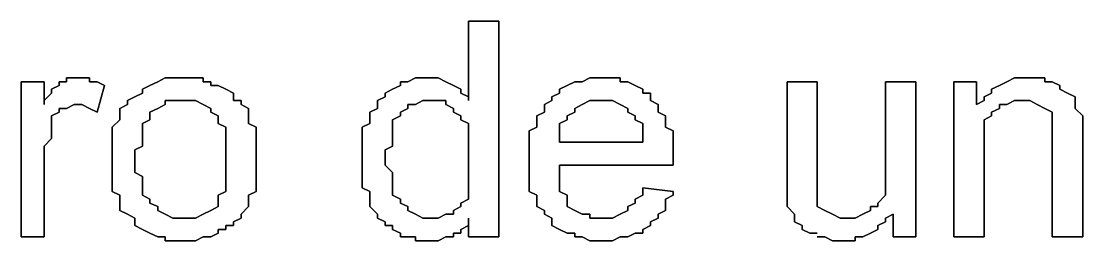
# Model space of a CAD drawing. Header units: metres. Extents: x 2.9 to 42.8, y 1.7 to 28.7.
# Drawn here: x 39.684 to 40.1779, y 22.0098 to 22.1121 of the extents above; entities that cross this region are included whole.
import ezdxf

# ---------------------------------------------------------------- set-up
doc = ezdxf.new("R2010")
doc.units = ezdxf.units.M
doc.layers.add('GRIS', color=8, linetype='Continuous')

msp = doc.modelspace()

# ---------------------------------------------------------------- linework, layer by layer
at = {"layer": 'GRIS', "lineweight": -3}
for points in [[(39.9062, 22.1121), (39.8921, 22.1121), (39.9062, 22.1121)], [(39.8921, 22.1121), (39.8921, 22.0751), (39.8921, 22.1121)], [(39.9062, 22.0116), (39.9062, 22.1121), (39.9062, 22.0116)], [(39.6946, 22.0839), (39.684, 22.0839), (39.6946, 22.0839)], [(39.684, 22.0839), (39.684, 22.0116), (39.684, 22.0839)], [(39.6946, 22.0733), (39.6946, 22.0839), (39.6946, 22.0733)], [(39.7051, 22.0839), (39.7016, 22.0839), (39.7051, 22.0839)], [(39.7016, 22.0839), (39.7016, 22.0821), (39.7016, 22.0839)], [(39.7087, 22.0857), (39.7051, 22.0857), (39.7087, 22.0857)], [(39.7051, 22.0857), (39.7051, 22.0839), (39.7051, 22.0857)], [(39.7122, 22.0857), (39.7087, 22.0857), (39.7122, 22.0857)], [(39.7157, 22.0857), (39.7122, 22.0857), (39.7157, 22.0857)], [(39.7157, 22.0839), (39.7157, 22.0857), (39.7157, 22.0839)], [(39.7193, 22.0839), (39.7157, 22.0839), (39.7193, 22.0839)], [(39.7228, 22.0821), (39.7193, 22.0839), (39.7228, 22.0821)], [(39.7475, 22.0839), (39.7439, 22.0821), (39.7475, 22.0839)], [(39.751, 22.0857), (39.7475, 22.0839), (39.751, 22.0857)], [(39.7545, 22.0857), (39.751, 22.0857), (39.7545, 22.0857)], [(39.7581, 22.0857), (39.7545, 22.0857), (39.7581, 22.0857)], [(39.7616, 22.0857), (39.7581, 22.0857), (39.7616, 22.0857)], [(39.7651, 22.0857), (39.7616, 22.0857), (39.7651, 22.0857)], [(39.7686, 22.0857), (39.7651, 22.0857), (39.7686, 22.0857)], [(39.7686, 22.0839), (39.7686, 22.0857), (39.7686, 22.0839)], [(39.7722, 22.0839), (39.7686, 22.0839), (39.7722, 22.0839)], [(39.7722, 22.0821), (39.7722, 22.0839), (39.7722, 22.0821)], [(39.8639, 22.0839), (39.8604, 22.0839), (39.8639, 22.0839)], [(39.8604, 22.0839), (39.8604, 22.0821), (39.8604, 22.0839)], [(39.8674, 22.0857), (39.8639, 22.0839), (39.8674, 22.0857)], [(39.8709, 22.0857), (39.8674, 22.0857), (39.8709, 22.0857)], [(39.8745, 22.0857), (39.8709, 22.0857), (39.8745, 22.0857)], [(39.878, 22.0857), (39.8745, 22.0857), (39.878, 22.0857)], [(39.8815, 22.0839), (39.878, 22.0857), (39.8815, 22.0839)], [(39.8851, 22.0821), (39.8815, 22.0839), (39.8851, 22.0821)], [(39.9415, 22.0839), (39.938, 22.0821), (39.9415, 22.0839)], [(39.945, 22.0839), (39.9415, 22.0839), (39.945, 22.0839)], [(39.9486, 22.0857), (39.945, 22.0839), (39.9486, 22.0857)], [(39.9521, 22.0857), (39.9486, 22.0857), (39.9521, 22.0857)], [(39.9556, 22.0857), (39.9521, 22.0857), (39.9556, 22.0857)], [(39.9591, 22.0857), (39.9556, 22.0857), (39.9591, 22.0857)], [(39.9627, 22.0857), (39.9591, 22.0857), (39.9627, 22.0857)], [(39.9627, 22.0839), (39.9627, 22.0857), (39.9627, 22.0839)], [(39.9662, 22.0839), (39.9627, 22.0839), (39.9662, 22.0839)], [(39.9697, 22.0821), (39.9662, 22.0839), (39.9697, 22.0821)], [(40.0544, 22.0839), (40.0403, 22.0839), (40.0544, 22.0839)], [(40.0403, 22.0839), (40.0403, 22.0398), (40.0403, 22.0839)], [(40.0544, 22.0433), (40.0544, 22.0839), (40.0544, 22.0433)], [(40.1003, 22.0839), (40.0861, 22.0839), (40.1003, 22.0839)], [(40.0861, 22.0839), (40.0861, 22.0451), (40.0861, 22.0839)], [(40.1003, 22.0116), (40.1003, 22.0839), (40.1003, 22.0116)], [(40.1285, 22.0839), (40.1179, 22.0839), (40.1285, 22.0839)], [(40.1179, 22.0839), (40.1179, 22.0116), (40.1179, 22.0839)], [(40.1285, 22.0733), (40.1285, 22.0839), (40.1285, 22.0733)], [(40.1426, 22.0839), (40.1391, 22.0821), (40.1426, 22.0839)], [(40.1461, 22.0857), (40.1426, 22.0839), (40.1461, 22.0857)], [(40.1496, 22.0857), (40.1461, 22.0857), (40.1496, 22.0857)], [(40.1532, 22.0857), (40.1496, 22.0857), (40.1532, 22.0857)], [(40.1567, 22.0857), (40.1532, 22.0857), (40.1567, 22.0857)], [(40.1602, 22.0857), (40.1567, 22.0857), (40.1602, 22.0857)], [(40.1602, 22.0839), (40.1602, 22.0857), (40.1602, 22.0839)], [(40.1637, 22.0839), (40.1602, 22.0839), (40.1637, 22.0839)], [(40.1673, 22.0821), (40.1637, 22.0839), (40.1673, 22.0821)], [(39.6981, 22.0786), (39.6946, 22.0751), (39.6981, 22.0786)], [(39.7016, 22.0821), (39.6981, 22.0804), (39.7016, 22.0821)], [(39.6981, 22.0804), (39.6981, 22.0786), (39.6981, 22.0804)], [(39.7193, 22.0698), (39.7228, 22.0821), (39.7193, 22.0698)], [(39.7404, 22.0786), (39.7369, 22.0768), (39.7404, 22.0786)], [(39.7439, 22.0821), (39.7404, 22.0804), (39.7439, 22.0821)], [(39.7404, 22.0804), (39.7404, 22.0786), (39.7404, 22.0804)], [(39.7757, 22.0821), (39.7722, 22.0821), (39.7757, 22.0821)], [(39.7792, 22.0804), (39.7757, 22.0821), (39.7792, 22.0804)], [(39.7828, 22.0786), (39.7792, 22.0804), (39.7828, 22.0786)], [(39.7828, 22.0768), (39.7828, 22.0786), (39.7828, 22.0768)], [(39.8568, 22.0804), (39.8533, 22.0786), (39.8568, 22.0804)], [(39.8533, 22.0786), (39.8533, 22.0768), (39.8533, 22.0786)], [(39.8604, 22.0821), (39.8568, 22.0804), (39.8604, 22.0821)], [(39.8886, 22.0804), (39.8851, 22.0821), (39.8886, 22.0804)], [(39.8886, 22.0786), (39.8886, 22.0804), (39.8886, 22.0786)], [(39.8921, 22.0768), (39.8886, 22.0786), (39.8921, 22.0768)], [(39.9344, 22.0786), (39.9309, 22.0768), (39.9344, 22.0786)], [(39.938, 22.0821), (39.9344, 22.0804), (39.938, 22.0821)], [(39.9344, 22.0804), (39.9344, 22.0786), (39.9344, 22.0804)], [(39.9732, 22.0804), (39.9697, 22.0821), (39.9732, 22.0804)], [(39.9732, 22.0786), (39.9732, 22.0804), (39.9732, 22.0786)], [(39.9768, 22.0786), (39.9732, 22.0786), (39.9768, 22.0786)], [(39.9768, 22.0768), (39.9768, 22.0786), (39.9768, 22.0768)], [(40.1355, 22.0786), (40.132, 22.0768), (40.1355, 22.0786)], [(40.1391, 22.0821), (40.1355, 22.0804), (40.1391, 22.0821)], [(40.1355, 22.0804), (40.1355, 22.0786), (40.1355, 22.0804)], [(40.1673, 22.0804), (40.1673, 22.0821), (40.1673, 22.0804)], [(40.1708, 22.0786), (40.1673, 22.0804), (40.1708, 22.0786)], [(40.1743, 22.0768), (40.1708, 22.0786), (40.1743, 22.0768)], [(39.6946, 22.0751), (39.6946, 22.0733), (39.6946, 22.0751)], [(39.7051, 22.0715), (39.7087, 22.0733), (39.7051, 22.0715)], [(39.7087, 22.0733), (39.7122, 22.0733), (39.7087, 22.0733)], [(39.7122, 22.0733), (39.7157, 22.0715), (39.7122, 22.0733)], [(39.7334, 22.0733), (39.7298, 22.0715), (39.7334, 22.0733)], [(39.7369, 22.0768), (39.7334, 22.0751), (39.7369, 22.0768)], [(39.7334, 22.0751), (39.7334, 22.0733), (39.7334, 22.0751)], [(39.7475, 22.0715), (39.751, 22.0733), (39.7475, 22.0715)], [(39.751, 22.0733), (39.751, 22.0751), (39.751, 22.0733)], [(39.751, 22.0751), (39.7545, 22.0751), (39.751, 22.0751)], [(39.7545, 22.0751), (39.7581, 22.0751), (39.7545, 22.0751)], [(39.7581, 22.0751), (39.7616, 22.0751), (39.7581, 22.0751)], [(39.7616, 22.0751), (39.7651, 22.0751), (39.7616, 22.0751)], [(39.7651, 22.0751), (39.7686, 22.0733), (39.7651, 22.0751)], [(39.7686, 22.0733), (39.7722, 22.0715), (39.7686, 22.0733)], [(39.7828, 22.0751), (39.7828, 22.0768), (39.7828, 22.0751)], [(39.7863, 22.0751), (39.7828, 22.0751), (39.7863, 22.0751)], [(39.7863, 22.0733), (39.7863, 22.0751), (39.7863, 22.0733)], [(39.7898, 22.0715), (39.7863, 22.0733), (39.7898, 22.0715)], [(39.8533, 22.0768), (39.8498, 22.0751), (39.8533, 22.0768)], [(39.8498, 22.0751), (39.8498, 22.0733), (39.8498, 22.0751)], [(39.8498, 22.0733), (39.8498, 22.0715), (39.8498, 22.0733)], [(39.8639, 22.0715), (39.8639, 22.0733), (39.8639, 22.0715)], [(39.8639, 22.0733), (39.8674, 22.0733), (39.8639, 22.0733)], [(39.8674, 22.0733), (39.8709, 22.0751), (39.8674, 22.0733)], [(39.8709, 22.0751), (39.8745, 22.0751), (39.8709, 22.0751)], [(39.8745, 22.0751), (39.878, 22.0751), (39.8745, 22.0751)], [(39.878, 22.0751), (39.8815, 22.0751), (39.878, 22.0751)], [(39.8815, 22.0751), (39.8815, 22.0733), (39.8815, 22.0751)], [(39.8815, 22.0733), (39.8851, 22.0715), (39.8815, 22.0733)], [(39.8921, 22.0751), (39.8921, 22.0768), (39.8921, 22.0751)], [(39.9309, 22.0751), (39.9274, 22.0733), (39.9309, 22.0751)], [(39.9274, 22.0733), (39.9274, 22.0715), (39.9274, 22.0733)], [(39.9309, 22.0768), (39.9309, 22.0751), (39.9309, 22.0768)], [(39.9415, 22.0715), (39.945, 22.0733), (39.9415, 22.0715)], [(39.945, 22.0733), (39.9486, 22.0751), (39.945, 22.0733)], [(39.9486, 22.0751), (39.9521, 22.0751), (39.9486, 22.0751)], [(39.9521, 22.0751), (39.9556, 22.0751), (39.9521, 22.0751)], [(39.9556, 22.0751), (39.9591, 22.0751), (39.9556, 22.0751)], [(39.9591, 22.0751), (39.9627, 22.0733), (39.9591, 22.0751)], [(39.9627, 22.0733), (39.9662, 22.0715), (39.9627, 22.0733)], [(39.9768, 22.0751), (39.9768, 22.0768), (39.9768, 22.0751)], [(39.9803, 22.0733), (39.9768, 22.0751), (39.9803, 22.0733)], [(39.9803, 22.0698), (39.9803, 22.0733), (39.9803, 22.0698)], [(40.132, 22.0751), (40.1285, 22.0733), (40.132, 22.0751)], [(40.132, 22.0768), (40.132, 22.0751), (40.132, 22.0768)], [(40.1391, 22.0715), (40.1391, 22.0733), (40.1391, 22.0715)], [(40.1391, 22.0733), (40.1426, 22.0733), (40.1391, 22.0733)], [(40.1426, 22.0733), (40.1461, 22.0751), (40.1426, 22.0733)], [(40.1461, 22.0751), (40.1496, 22.0751), (40.1461, 22.0751)], [(40.1496, 22.0751), (40.1532, 22.0751), (40.1496, 22.0751)], [(40.1532, 22.0751), (40.1567, 22.0733), (40.1532, 22.0751)], [(40.1567, 22.0733), (40.1602, 22.0715), (40.1567, 22.0733)], [(40.1743, 22.0751), (40.1743, 22.0768), (40.1743, 22.0751)], [(40.1743, 22.0733), (40.1743, 22.0751), (40.1743, 22.0733)], [(40.1743, 22.0715), (40.1743, 22.0733), (40.1743, 22.0715)], [(39.6981, 22.068), (39.7016, 22.0698), (39.6981, 22.068)], [(39.6981, 22.0645), (39.6981, 22.068), (39.6981, 22.0645)], [(39.7016, 22.0698), (39.7016, 22.0715), (39.7016, 22.0698)], [(39.7016, 22.0715), (39.7051, 22.0715), (39.7016, 22.0715)], [(39.7157, 22.0715), (39.7193, 22.0698), (39.7157, 22.0715)], [(39.7298, 22.0715), (39.7298, 22.0698), (39.7298, 22.0715)], [(39.7298, 22.0698), (39.7298, 22.068), (39.7298, 22.0698)], [(39.7298, 22.068), (39.7298, 22.0662), (39.7298, 22.068)], [(39.7439, 22.0698), (39.7475, 22.0715), (39.7439, 22.0698)], [(39.7439, 22.068), (39.7439, 22.0698), (39.7439, 22.068)], [(39.7439, 22.0662), (39.7439, 22.068), (39.7439, 22.0662)], [(39.7722, 22.0715), (39.7722, 22.0698), (39.7722, 22.0715)], [(39.7722, 22.0698), (39.7757, 22.068), (39.7722, 22.0698)], [(39.7757, 22.068), (39.7757, 22.0662), (39.7757, 22.068)], [(39.7898, 22.068), (39.7898, 22.0715), (39.7898, 22.068)], [(39.7898, 22.0662), (39.7898, 22.068), (39.7898, 22.0662)], [(39.8498, 22.0715), (39.8462, 22.0698), (39.8498, 22.0715)], [(39.8462, 22.0698), (39.8462, 22.068), (39.8462, 22.0698)], [(39.8462, 22.068), (39.8462, 22.0662), (39.8462, 22.068)], [(39.8568, 22.0662), (39.8604, 22.068), (39.8568, 22.0662)], [(39.8604, 22.0698), (39.8639, 22.0715), (39.8604, 22.0698)], [(39.8604, 22.068), (39.8604, 22.0698), (39.8604, 22.068)], [(39.8851, 22.0715), (39.8851, 22.0698), (39.8851, 22.0715)], [(39.8851, 22.0698), (39.8886, 22.068), (39.8851, 22.0698)], [(39.8886, 22.068), (39.8886, 22.0662), (39.8886, 22.068)], [(39.9274, 22.0698), (39.9239, 22.068), (39.9274, 22.0698)], [(39.9239, 22.068), (39.9239, 22.0662), (39.9239, 22.068)], [(39.9274, 22.0715), (39.9274, 22.0698), (39.9274, 22.0715)], [(39.938, 22.068), (39.9415, 22.0698), (39.938, 22.068)], [(39.938, 22.0662), (39.938, 22.068), (39.938, 22.0662)], [(39.9415, 22.0698), (39.9415, 22.0715), (39.9415, 22.0698)], [(39.9662, 22.0715), (39.9662, 22.0698), (39.9662, 22.0715)], [(39.9662, 22.0698), (39.9697, 22.068), (39.9662, 22.0698)], [(39.9697, 22.068), (39.9697, 22.0662), (39.9697, 22.068)], [(39.9838, 22.068), (39.9803, 22.0698), (39.9838, 22.068)], [(39.9838, 22.0662), (39.9838, 22.068), (39.9838, 22.0662)], [(40.132, 22.0662), (40.1355, 22.068), (40.132, 22.0662)], [(40.1355, 22.0698), (40.1391, 22.0715), (40.1355, 22.0698)], [(40.1355, 22.068), (40.1355, 22.0698), (40.1355, 22.068)], [(40.1602, 22.0715), (40.1637, 22.0698), (40.1602, 22.0715)], [(40.1637, 22.0698), (40.1637, 22.0662), (40.1637, 22.0698)], [(40.1779, 22.068), (40.1743, 22.0715), (40.1779, 22.068)], [(40.1779, 22.0662), (40.1779, 22.068), (40.1779, 22.0662)], [(39.6981, 22.061), (39.6981, 22.0645), (39.6981, 22.061)], [(39.7298, 22.0662), (39.7263, 22.0627), (39.7298, 22.0662)], [(39.7263, 22.0627), (39.7263, 22.061), (39.7263, 22.0627)], [(39.7404, 22.0645), (39.7439, 22.0662), (39.7404, 22.0645)], [(39.7404, 22.0627), (39.7404, 22.0645), (39.7404, 22.0627)], [(39.7404, 22.061), (39.7404, 22.0627), (39.7404, 22.061)], [(39.7757, 22.0662), (39.7757, 22.0645), (39.7757, 22.0662)], [(39.7757, 22.0645), (39.7792, 22.0627), (39.7757, 22.0645)], [(39.7792, 22.0627), (39.7792, 22.061), (39.7792, 22.0627)], [(39.7898, 22.0645), (39.7898, 22.0662), (39.7898, 22.0645)], [(39.7933, 22.0627), (39.7898, 22.0645), (39.7933, 22.0627)], [(39.7933, 22.061), (39.7933, 22.0627), (39.7933, 22.061)], [(39.8462, 22.0645), (39.8427, 22.0627), (39.8462, 22.0645)], [(39.8427, 22.0627), (39.8427, 22.0592), (39.8427, 22.0627)], [(39.8462, 22.0662), (39.8462, 22.0645), (39.8462, 22.0662)], [(39.8568, 22.0645), (39.8568, 22.0662), (39.8568, 22.0645)], [(39.8568, 22.061), (39.8568, 22.0645), (39.8568, 22.061)], [(39.8886, 22.0662), (39.8921, 22.0645), (39.8886, 22.0662)], [(39.8921, 22.0645), (39.8921, 22.0627), (39.8921, 22.0645)], [(39.8921, 22.0627), (39.8921, 22.0592), (39.8921, 22.0627)], [(39.9239, 22.0627), (39.9203, 22.061), (39.9239, 22.0627)], [(39.9239, 22.0662), (39.9239, 22.0645), (39.9239, 22.0662)], [(39.9239, 22.0645), (39.9239, 22.0627), (39.9239, 22.0645)], [(39.9344, 22.0645), (39.938, 22.0662), (39.9344, 22.0645)], [(39.9344, 22.0627), (39.9344, 22.0645), (39.9344, 22.0627)], [(39.9344, 22.0592), (39.9344, 22.0627), (39.9344, 22.0592)], [(39.9697, 22.0662), (39.9732, 22.0645), (39.9697, 22.0662)], [(39.9732, 22.0645), (39.9732, 22.0627), (39.9732, 22.0645)], [(39.9732, 22.0627), (39.9732, 22.061), (39.9732, 22.0627)], [(39.9838, 22.0645), (39.9838, 22.0662), (39.9838, 22.0645)], [(39.9838, 22.0627), (39.9838, 22.0645), (39.9838, 22.0627)], [(39.9874, 22.061), (39.9838, 22.0627), (39.9874, 22.061)], [(40.132, 22.0627), (40.132, 22.0662), (40.132, 22.0627)], [(40.132, 22.061), (40.132, 22.0627), (40.132, 22.061)], [(40.1637, 22.0662), (40.1637, 22.0645), (40.1637, 22.0662)], [(40.1637, 22.0645), (40.1637, 22.061), (40.1637, 22.0645)], [(40.1779, 22.0645), (40.1779, 22.0662), (40.1779, 22.0645)], [(40.1779, 22.0627), (40.1779, 22.0645), (40.1779, 22.0627)], [(40.1779, 22.0592), (40.1779, 22.0627), (40.1779, 22.0592)], [(39.6981, 22.0592), (39.6981, 22.061), (39.6981, 22.0592)], [(39.6981, 22.0574), (39.6981, 22.0592), (39.6981, 22.0574)], [(39.7263, 22.061), (39.7263, 22.0592), (39.7263, 22.061)], [(39.7263, 22.0592), (39.7263, 22.0557), (39.7263, 22.0592)], [(39.7404, 22.0592), (39.7404, 22.061), (39.7404, 22.0592)], [(39.7404, 22.0574), (39.7404, 22.0592), (39.7404, 22.0574)], [(39.7792, 22.061), (39.7792, 22.0592), (39.7792, 22.061)], [(39.7792, 22.0592), (39.7792, 22.0557), (39.7792, 22.0592)], [(39.7933, 22.0574), (39.7933, 22.061), (39.7933, 22.0574)], [(39.8427, 22.0592), (39.8427, 22.0574), (39.8427, 22.0592)], [(39.8568, 22.0592), (39.8568, 22.061), (39.8568, 22.0592)], [(39.8568, 22.0574), (39.8568, 22.0592), (39.8568, 22.0574)], [(39.8921, 22.0592), (39.8921, 22.0574), (39.8921, 22.0592)], [(39.9203, 22.061), (39.9203, 22.0574), (39.9203, 22.061)], [(39.9344, 22.0574), (39.9344, 22.0592), (39.9344, 22.0574)], [(39.9732, 22.061), (39.9732, 22.0574), (39.9732, 22.061)], [(39.9874, 22.0574), (39.9874, 22.061), (39.9874, 22.0574)], [(40.132, 22.0592), (40.132, 22.061), (40.132, 22.0592)], [(40.132, 22.0557), (40.132, 22.0592), (40.132, 22.0557)], [(40.1637, 22.061), (40.1637, 22.0592), (40.1637, 22.061)], [(40.1637, 22.0592), (40.1637, 22.0557), (40.1637, 22.0592)], [(40.1779, 22.0557), (40.1779, 22.0592), (40.1779, 22.0557)], [(39.6946, 22.0539), (39.6981, 22.0574), (39.6946, 22.0539)], [(39.6946, 22.0521), (39.6946, 22.0539), (39.6946, 22.0521)], [(39.7263, 22.0557), (39.7263, 22.0539), (39.7263, 22.0557)], [(39.7263, 22.0539), (39.7263, 22.0504), (39.7263, 22.0539)], [(39.7369, 22.0521), (39.7404, 22.0539), (39.7369, 22.0521)], [(39.7404, 22.0539), (39.7404, 22.0574), (39.7404, 22.0539)], [(39.7792, 22.0557), (39.7792, 22.0539), (39.7792, 22.0557)], [(39.7792, 22.0539), (39.7792, 22.0504), (39.7792, 22.0539)], [(39.7933, 22.0557), (39.7933, 22.0574), (39.7933, 22.0557)], [(39.7933, 22.0521), (39.7933, 22.0557), (39.7933, 22.0521)], [(39.8427, 22.0574), (39.8427, 22.0557), (39.8427, 22.0574)], [(39.8427, 22.0557), (39.8427, 22.0521), (39.8427, 22.0557)], [(39.8533, 22.0521), (39.8568, 22.0539), (39.8533, 22.0521)], [(39.8568, 22.0539), (39.8568, 22.0574), (39.8568, 22.0539)], [(39.8921, 22.0574), (39.8921, 22.0557), (39.8921, 22.0574)], [(39.8921, 22.0557), (39.8921, 22.0521), (39.8921, 22.0557)], [(39.9203, 22.0574), (39.9203, 22.0557), (39.9203, 22.0574)], [(39.9203, 22.0557), (39.9203, 22.0521), (39.9203, 22.0557)], [(39.9344, 22.0557), (39.9344, 22.0574), (39.9344, 22.0557)], [(39.9732, 22.0557), (39.9344, 22.0557), (39.9732, 22.0557)], [(39.9732, 22.0574), (39.9732, 22.0557), (39.9732, 22.0574)], [(39.9874, 22.0557), (39.9874, 22.0574), (39.9874, 22.0557)], [(39.9874, 22.0521), (39.9874, 22.0557), (39.9874, 22.0521)], [(40.132, 22.0539), (40.132, 22.0557), (40.132, 22.0539)], [(40.132, 22.0504), (40.132, 22.0539), (40.132, 22.0504)], [(40.1637, 22.0557), (40.1637, 22.0116), (40.1637, 22.0557)], [(40.1779, 22.0116), (40.1779, 22.0557), (40.1779, 22.0116)], [(39.6946, 22.0504), (39.6946, 22.0521), (39.6946, 22.0504)], [(39.6946, 22.0116), (39.6946, 22.0504), (39.6946, 22.0116)], [(39.7263, 22.0504), (39.7263, 22.0486), (39.7263, 22.0504)], [(39.7263, 22.0486), (39.7263, 22.0451), (39.7263, 22.0486)], [(39.7369, 22.0486), (39.7369, 22.0521), (39.7369, 22.0486)], [(39.7369, 22.0451), (39.7369, 22.0486), (39.7369, 22.0451)], [(39.7792, 22.0504), (39.7792, 22.0486), (39.7792, 22.0504)], [(39.7792, 22.0486), (39.7792, 22.0468), (39.7792, 22.0486)], [(39.7933, 22.0504), (39.7933, 22.0521), (39.7933, 22.0504)], [(39.7933, 22.0486), (39.7933, 22.0504), (39.7933, 22.0486)], [(39.7933, 22.0451), (39.7933, 22.0486), (39.7933, 22.0451)], [(39.8427, 22.0521), (39.8427, 22.0504), (39.8427, 22.0521)], [(39.8427, 22.0504), (39.8427, 22.0486), (39.8427, 22.0504)], [(39.8427, 22.0486), (39.8427, 22.0468), (39.8427, 22.0486)], [(39.8533, 22.0486), (39.8533, 22.0521), (39.8533, 22.0486)], [(39.8533, 22.0451), (39.8533, 22.0486), (39.8533, 22.0451)], [(39.8921, 22.0521), (39.8921, 22.0504), (39.8921, 22.0521)], [(39.8921, 22.0504), (39.8921, 22.0468), (39.8921, 22.0504)], [(39.9203, 22.0521), (39.9203, 22.0504), (39.9203, 22.0521)], [(39.9203, 22.0504), (39.9203, 22.0468), (39.9203, 22.0504)], [(39.9874, 22.0504), (39.9874, 22.0521), (39.9874, 22.0504)], [(39.9874, 22.0486), (39.9874, 22.0504), (39.9874, 22.0486)], [(39.9874, 22.0451), (39.9874, 22.0486), (39.9874, 22.0451)], [(40.132, 22.0116), (40.132, 22.0504), (40.132, 22.0116)], [(39.7263, 22.0451), (39.7263, 22.0433), (39.7263, 22.0451)], [(39.7263, 22.0433), (39.7263, 22.0398), (39.7263, 22.0433)], [(39.7369, 22.0416), (39.7369, 22.0451), (39.7369, 22.0416)], [(39.7792, 22.0468), (39.7792, 22.0433), (39.7792, 22.0468)], [(39.7792, 22.0433), (39.7792, 22.0416), (39.7792, 22.0433)], [(39.7933, 22.0433), (39.7933, 22.0451), (39.7933, 22.0433)], [(39.7933, 22.0398), (39.7933, 22.0433), (39.7933, 22.0398)], [(39.8427, 22.0468), (39.8427, 22.0433), (39.8427, 22.0468)], [(39.8427, 22.0433), (39.8427, 22.0416), (39.8427, 22.0433)], [(39.8568, 22.0416), (39.8533, 22.0451), (39.8568, 22.0416)], [(39.8921, 22.0468), (39.8921, 22.0433), (39.8921, 22.0468)], [(39.8921, 22.0433), (39.8921, 22.0416), (39.8921, 22.0433)], [(39.9203, 22.0468), (39.9203, 22.0451), (39.9203, 22.0468)], [(39.9203, 22.0451), (39.9203, 22.0433), (39.9203, 22.0451)], [(39.9203, 22.0433), (39.9203, 22.0398), (39.9203, 22.0433)], [(39.9344, 22.0416), (39.9344, 22.0451), (39.9344, 22.0416)], [(39.9344, 22.0451), (39.9874, 22.0451), (39.9344, 22.0451)], [(40.0544, 22.0398), (40.0544, 22.0433), (40.0544, 22.0398)], [(40.0861, 22.0451), (40.0861, 22.0416), (40.0861, 22.0451)], [(39.7263, 22.0398), (39.7263, 22.038), (39.7263, 22.0398)], [(39.7263, 22.038), (39.7263, 22.0345), (39.7263, 22.038)], [(39.7404, 22.0398), (39.7369, 22.0416), (39.7404, 22.0398)], [(39.7404, 22.038), (39.7404, 22.0398), (39.7404, 22.038)], [(39.7404, 22.0345), (39.7404, 22.038), (39.7404, 22.0345)], [(39.7792, 22.0416), (39.7792, 22.038), (39.7792, 22.0416)], [(39.7792, 22.038), (39.7792, 22.0363), (39.7792, 22.038)], [(39.7933, 22.038), (39.7933, 22.0398), (39.7933, 22.038)], [(39.7933, 22.0363), (39.7933, 22.038), (39.7933, 22.0363)], [(39.8427, 22.0416), (39.8427, 22.0398), (39.8427, 22.0416)], [(39.8427, 22.0398), (39.8427, 22.0363), (39.8427, 22.0398)], [(39.8568, 22.0398), (39.8568, 22.0416), (39.8568, 22.0398)], [(39.8568, 22.0363), (39.8568, 22.0398), (39.8568, 22.0363)], [(39.8921, 22.0416), (39.8921, 22.038), (39.8921, 22.0416)], [(39.8921, 22.038), (39.8921, 22.0363), (39.8921, 22.038)], [(39.9203, 22.0398), (39.9203, 22.038), (39.9203, 22.0398)], [(39.9203, 22.038), (39.9203, 22.0363), (39.9203, 22.038)], [(39.9344, 22.0398), (39.9344, 22.0416), (39.9344, 22.0398)], [(39.9344, 22.0363), (39.9344, 22.0398), (39.9344, 22.0363)], [(40.0403, 22.0398), (40.0403, 22.0363), (40.0403, 22.0398)], [(40.0544, 22.038), (40.0544, 22.0398), (40.0544, 22.038)], [(40.0544, 22.0345), (40.0544, 22.038), (40.0544, 22.0345)], [(40.0861, 22.0416), (40.0861, 22.0398), (40.0861, 22.0416)], [(40.0861, 22.0398), (40.0861, 22.038), (40.0861, 22.0398)], [(40.0861, 22.038), (40.0861, 22.0345), (40.0861, 22.038)], [(39.7263, 22.0345), (39.7263, 22.0327), (39.7263, 22.0345)], [(39.7404, 22.0327), (39.7404, 22.0345), (39.7404, 22.0327)], [(39.7792, 22.0363), (39.7792, 22.0345), (39.7792, 22.0363)], [(39.7792, 22.0345), (39.7792, 22.0327), (39.7792, 22.0345)], [(39.7933, 22.0327), (39.7933, 22.0363), (39.7933, 22.0327)], [(39.8427, 22.0363), (39.8427, 22.0345), (39.8427, 22.0363)], [(39.8427, 22.0345), (39.8462, 22.0327), (39.8427, 22.0345)], [(39.8568, 22.0345), (39.8568, 22.0363), (39.8568, 22.0345)], [(39.8568, 22.0327), (39.8568, 22.0345), (39.8568, 22.0327)], [(39.8921, 22.0363), (39.8921, 22.0345), (39.8921, 22.0363)], [(39.8921, 22.0345), (39.8921, 22.0327), (39.8921, 22.0345)], [(39.9203, 22.0363), (39.9203, 22.0327), (39.9203, 22.0363)], [(39.9344, 22.0345), (39.9344, 22.0363), (39.9344, 22.0345)], [(39.9344, 22.0327), (39.9344, 22.0345), (39.9344, 22.0327)], [(39.9732, 22.0345), (39.9732, 22.0327), (39.9732, 22.0345)], [(39.9874, 22.0327), (39.9732, 22.0345), (39.9874, 22.0327)], [(40.0403, 22.0363), (40.0403, 22.0345), (40.0403, 22.0363)], [(40.0403, 22.0345), (40.0403, 22.031), (40.0403, 22.0345)], [(40.0544, 22.0327), (40.0544, 22.0345), (40.0544, 22.0327)], [(40.0861, 22.0345), (40.0861, 22.0327), (40.0861, 22.0345)], [(39.7263, 22.0327), (39.7298, 22.031), (39.7263, 22.0327)], [(39.7298, 22.031), (39.7298, 22.0292), (39.7298, 22.031)], [(39.7298, 22.0292), (39.7298, 22.0274), (39.7298, 22.0292)], [(39.7404, 22.031), (39.7404, 22.0327), (39.7404, 22.031)], [(39.7439, 22.0292), (39.7404, 22.031), (39.7439, 22.0292)], [(39.7439, 22.0274), (39.7439, 22.0292), (39.7439, 22.0274)], [(39.7792, 22.0327), (39.7757, 22.031), (39.7792, 22.0327)], [(39.7757, 22.031), (39.7757, 22.0292), (39.7757, 22.031)], [(39.7757, 22.0292), (39.7757, 22.0274), (39.7757, 22.0292)], [(39.7898, 22.031), (39.7933, 22.0327), (39.7898, 22.031)], [(39.7898, 22.0292), (39.7898, 22.031), (39.7898, 22.0292)], [(39.7898, 22.0274), (39.7898, 22.0292), (39.7898, 22.0274)], [(39.8462, 22.0327), (39.8462, 22.031), (39.8462, 22.0327)], [(39.8462, 22.031), (39.8462, 22.0274), (39.8462, 22.031)], [(39.8568, 22.031), (39.8568, 22.0327), (39.8568, 22.031)], [(39.8604, 22.0292), (39.8568, 22.031), (39.8604, 22.0292)], [(39.8604, 22.0274), (39.8604, 22.0292), (39.8604, 22.0274)], [(39.8921, 22.0292), (39.8886, 22.0274), (39.8921, 22.0292)], [(39.8921, 22.0327), (39.8921, 22.0292), (39.8921, 22.0327)], [(39.9203, 22.0327), (39.9239, 22.031), (39.9203, 22.0327)], [(39.9239, 22.031), (39.9239, 22.0292), (39.9239, 22.031)], [(39.9239, 22.0292), (39.9239, 22.0274), (39.9239, 22.0292)], [(39.938, 22.031), (39.9344, 22.0327), (39.938, 22.031)], [(39.938, 22.0292), (39.938, 22.031), (39.938, 22.0292)], [(39.938, 22.0274), (39.938, 22.0292), (39.938, 22.0274)], [(39.9732, 22.031), (39.9697, 22.0292), (39.9732, 22.031)], [(39.9697, 22.0292), (39.9697, 22.0274), (39.9697, 22.0292)], [(39.9732, 22.0327), (39.9732, 22.031), (39.9732, 22.0327)], [(39.9838, 22.0292), (39.9874, 22.031), (39.9838, 22.0292)], [(39.9838, 22.0257), (39.9838, 22.0292), (39.9838, 22.0257)], [(39.9874, 22.031), (39.9874, 22.0327), (39.9874, 22.031)], [(40.0403, 22.031), (40.0403, 22.0292), (40.0403, 22.031)], [(40.0403, 22.0292), (40.0403, 22.0274), (40.0403, 22.0292)], [(40.0544, 22.031), (40.0544, 22.0327), (40.0544, 22.031)], [(40.0544, 22.0292), (40.0544, 22.031), (40.0544, 22.0292)], [(40.0544, 22.0257), (40.0544, 22.0292), (40.0544, 22.0257)], [(40.0861, 22.031), (40.0826, 22.0274), (40.0861, 22.031)], [(40.0861, 22.0327), (40.0861, 22.031), (40.0861, 22.0327)], [(39.7298, 22.0274), (39.7298, 22.0239), (39.7298, 22.0274)], [(39.7298, 22.0239), (39.7334, 22.0222), (39.7298, 22.0239)], [(39.7475, 22.0257), (39.7439, 22.0274), (39.7475, 22.0257)], [(39.7475, 22.0239), (39.7475, 22.0257), (39.7475, 22.0239)], [(39.751, 22.0222), (39.7475, 22.0239), (39.751, 22.0222)], [(39.7722, 22.0239), (39.7686, 22.0222), (39.7722, 22.0239)], [(39.7757, 22.0257), (39.7722, 22.0239), (39.7757, 22.0257)], [(39.7757, 22.0274), (39.7757, 22.0257), (39.7757, 22.0274)], [(39.7863, 22.0222), (39.7898, 22.0257), (39.7863, 22.0222)], [(39.7898, 22.0257), (39.7898, 22.0274), (39.7898, 22.0257)], [(39.8462, 22.0274), (39.8462, 22.0257), (39.8462, 22.0274)], [(39.8462, 22.0257), (39.8498, 22.0222), (39.8462, 22.0257)], [(39.8639, 22.0257), (39.8604, 22.0274), (39.8639, 22.0257)], [(39.8639, 22.0239), (39.8639, 22.0257), (39.8639, 22.0239)], [(39.8674, 22.0222), (39.8639, 22.0239), (39.8674, 22.0222)], [(39.8886, 22.0257), (39.8851, 22.0239), (39.8886, 22.0257)], [(39.8851, 22.0239), (39.8851, 22.0222), (39.8851, 22.0239)], [(39.8886, 22.0274), (39.8886, 22.0257), (39.8886, 22.0274)], [(39.9239, 22.0274), (39.9239, 22.0257), (39.9239, 22.0274)], [(39.9239, 22.0257), (39.9274, 22.0239), (39.9239, 22.0257)], [(39.9274, 22.0239), (39.9274, 22.0222), (39.9274, 22.0239)], [(39.938, 22.0257), (39.938, 22.0274), (39.938, 22.0257)], [(39.9415, 22.0239), (39.938, 22.0257), (39.9415, 22.0239)], [(39.945, 22.0222), (39.9415, 22.0239), (39.945, 22.0222)], [(39.9662, 22.0239), (39.9627, 22.0222), (39.9662, 22.0239)], [(39.9697, 22.0274), (39.9662, 22.0257), (39.9697, 22.0274)], [(39.9662, 22.0257), (39.9662, 22.0239), (39.9662, 22.0257)], [(39.9803, 22.0222), (39.9838, 22.0239), (39.9803, 22.0222)], [(39.9838, 22.0239), (39.9838, 22.0257), (39.9838, 22.0239)], [(40.0403, 22.0274), (40.0403, 22.0257), (40.0403, 22.0274)], [(40.0403, 22.0257), (40.0438, 22.0222), (40.0403, 22.0257)], [(40.0579, 22.0239), (40.0544, 22.0257), (40.0579, 22.0239)], [(40.0614, 22.0222), (40.0579, 22.0239), (40.0614, 22.0222)], [(40.0791, 22.0239), (40.0756, 22.0222), (40.0791, 22.0239)], [(40.0826, 22.0257), (40.0791, 22.0257), (40.0826, 22.0257)], [(40.0791, 22.0257), (40.0791, 22.0239), (40.0791, 22.0257)], [(40.0826, 22.0274), (40.0826, 22.0257), (40.0826, 22.0274)], [(39.7334, 22.0222), (39.7369, 22.0204), (39.7334, 22.0222)], [(39.7369, 22.0204), (39.7369, 22.0186), (39.7369, 22.0204)], [(39.7369, 22.0186), (39.7369, 22.0169), (39.7369, 22.0186)], [(39.7545, 22.0204), (39.751, 22.0222), (39.7545, 22.0204)], [(39.7581, 22.0204), (39.7545, 22.0204), (39.7581, 22.0204)], [(39.7616, 22.0204), (39.7581, 22.0204), (39.7616, 22.0204)], [(39.7651, 22.0204), (39.7616, 22.0204), (39.7651, 22.0204)], [(39.7686, 22.0222), (39.7651, 22.0204), (39.7686, 22.0222)], [(39.7828, 22.0186), (39.7863, 22.0204), (39.7828, 22.0186)], [(39.7828, 22.0169), (39.7828, 22.0186), (39.7828, 22.0169)], [(39.7863, 22.0204), (39.7863, 22.0222), (39.7863, 22.0204)], [(39.8498, 22.0222), (39.8498, 22.0204), (39.8498, 22.0222)], [(39.8498, 22.0204), (39.8533, 22.0186), (39.8498, 22.0204)], [(39.8533, 22.0186), (39.8533, 22.0169), (39.8533, 22.0186)], [(39.8709, 22.0204), (39.8674, 22.0222), (39.8709, 22.0204)], [(39.8745, 22.0204), (39.8709, 22.0204), (39.8745, 22.0204)], [(39.878, 22.0204), (39.8745, 22.0204), (39.878, 22.0204)], [(39.8815, 22.0222), (39.878, 22.0204), (39.8815, 22.0222)], [(39.8851, 22.0222), (39.8815, 22.0222), (39.8851, 22.0222)], [(39.8921, 22.0186), (39.8921, 22.0204), (39.8921, 22.0186)], [(39.8921, 22.0204), (39.8921, 22.0116), (39.8921, 22.0204)], [(39.8921, 22.0169), (39.8921, 22.0186), (39.8921, 22.0169)], [(39.9274, 22.0222), (39.9309, 22.0204), (39.9274, 22.0222)], [(39.9309, 22.0204), (39.9309, 22.0186), (39.9309, 22.0204)], [(39.9309, 22.0186), (39.9309, 22.0169), (39.9309, 22.0186)], [(39.9486, 22.0222), (39.945, 22.0222), (39.9486, 22.0222)], [(39.9486, 22.0204), (39.9486, 22.0222), (39.9486, 22.0204)], [(39.9521, 22.0204), (39.9486, 22.0204), (39.9521, 22.0204)], [(39.9556, 22.0204), (39.9521, 22.0204), (39.9556, 22.0204)], [(39.9591, 22.0204), (39.9556, 22.0204), (39.9591, 22.0204)], [(39.9627, 22.0222), (39.9591, 22.0204), (39.9627, 22.0222)], [(39.9768, 22.0186), (39.9803, 22.0204), (39.9768, 22.0186)], [(39.9768, 22.0169), (39.9768, 22.0186), (39.9768, 22.0169)], [(39.9803, 22.0204), (39.9803, 22.0222), (39.9803, 22.0204)], [(40.0438, 22.0222), (40.0438, 22.0204), (40.0438, 22.0222)], [(40.0438, 22.0204), (40.0438, 22.0186), (40.0438, 22.0204)], [(40.0438, 22.0186), (40.0473, 22.0169), (40.0438, 22.0186)], [(40.065, 22.0204), (40.0614, 22.0222), (40.065, 22.0204)], [(40.0685, 22.0204), (40.065, 22.0204), (40.0685, 22.0204)], [(40.072, 22.0204), (40.0685, 22.0204), (40.072, 22.0204)], [(40.0756, 22.0222), (40.072, 22.0204), (40.0756, 22.0222)], [(40.0826, 22.0169), (40.0861, 22.0186), (40.0826, 22.0169)], [(40.0861, 22.0204), (40.0897, 22.0222), (40.0861, 22.0204)], [(40.0861, 22.0186), (40.0861, 22.0204), (40.0861, 22.0186)], [(40.0897, 22.0222), (40.0897, 22.0116), (40.0897, 22.0222)], [(39.7369, 22.0169), (39.7404, 22.0151), (39.7369, 22.0169)], [(39.7404, 22.0151), (39.7439, 22.0133), (39.7404, 22.0151)], [(39.7439, 22.0133), (39.7475, 22.0116), (39.7439, 22.0133)], [(39.7722, 22.0116), (39.7757, 22.0133), (39.7722, 22.0116)], [(39.7757, 22.0133), (39.7757, 22.0151), (39.7757, 22.0133)], [(39.7757, 22.0151), (39.7792, 22.0151), (39.7757, 22.0151)], [(39.7792, 22.0151), (39.7792, 22.0169), (39.7792, 22.0151)], [(39.7792, 22.0169), (39.7828, 22.0169), (39.7792, 22.0169)], [(39.8533, 22.0169), (39.8568, 22.0169), (39.8533, 22.0169)], [(39.8568, 22.0169), (39.8568, 22.0151), (39.8568, 22.0169)], [(39.8568, 22.0151), (39.8604, 22.0133), (39.8568, 22.0151)], [(39.8604, 22.0133), (39.8604, 22.0116), (39.8604, 22.0133)], [(39.8851, 22.0116), (39.8851, 22.0133), (39.8851, 22.0116)], [(39.8851, 22.0133), (39.8886, 22.0133), (39.8851, 22.0133)], [(39.8886, 22.0151), (39.8921, 22.0169), (39.8886, 22.0151)], [(39.8886, 22.0133), (39.8886, 22.0151), (39.8886, 22.0133)], [(39.9309, 22.0169), (39.9344, 22.0151), (39.9309, 22.0169)], [(39.9344, 22.0151), (39.938, 22.0133), (39.9344, 22.0151)], [(39.938, 22.0133), (39.9415, 22.0133), (39.938, 22.0133)], [(39.9415, 22.0133), (39.9415, 22.0116), (39.9415, 22.0133)], [(39.9662, 22.0116), (39.9697, 22.0133), (39.9662, 22.0116)], [(39.9697, 22.0133), (39.9732, 22.0133), (39.9697, 22.0133)], [(39.9732, 22.0151), (39.9768, 22.0169), (39.9732, 22.0151)], [(39.9732, 22.0133), (39.9732, 22.0151), (39.9732, 22.0133)], [(40.0473, 22.0169), (40.0473, 22.0151), (40.0473, 22.0169)], [(40.0473, 22.0151), (40.0509, 22.0133), (40.0473, 22.0151)], [(40.0509, 22.0133), (40.0544, 22.0133), (40.0509, 22.0133)], [(40.0756, 22.0116), (40.0791, 22.0133), (40.0756, 22.0116)], [(40.0791, 22.0133), (40.0826, 22.0151), (40.0791, 22.0133)], [(40.0826, 22.0151), (40.0826, 22.0169), (40.0826, 22.0151)], [(39.684, 22.0116), (39.6946, 22.0116), (39.684, 22.0116)], [(39.7475, 22.0116), (39.751, 22.0116), (39.7475, 22.0116)], [(39.751, 22.0116), (39.751, 22.0098), (39.751, 22.0116)], [(39.751, 22.0098), (39.7545, 22.0098), (39.751, 22.0098)], [(39.7545, 22.0098), (39.7581, 22.0098), (39.7545, 22.0098)], [(39.7581, 22.0098), (39.7616, 22.0098), (39.7581, 22.0098)], [(39.7616, 22.0098), (39.7651, 22.0098), (39.7616, 22.0098)], [(39.7651, 22.0098), (39.7686, 22.0116), (39.7651, 22.0098)], [(39.7686, 22.0116), (39.7722, 22.0116), (39.7686, 22.0116)], [(39.8604, 22.0116), (39.8639, 22.0116), (39.8604, 22.0116)], [(39.8639, 22.0116), (39.8674, 22.0116), (39.8639, 22.0116)], [(39.8674, 22.0116), (39.8674, 22.0098), (39.8674, 22.0116)], [(39.8674, 22.0098), (39.8709, 22.0098), (39.8674, 22.0098)], [(39.8709, 22.0098), (39.8745, 22.0098), (39.8709, 22.0098)], [(39.8745, 22.0098), (39.878, 22.0098), (39.8745, 22.0098)], [(39.878, 22.0098), (39.8815, 22.0116), (39.878, 22.0098)], [(39.8815, 22.0116), (39.8851, 22.0116), (39.8815, 22.0116)], [(39.8921, 22.0116), (39.9062, 22.0116), (39.8921, 22.0116)], [(39.9415, 22.0116), (39.945, 22.0116), (39.9415, 22.0116)], [(39.945, 22.0116), (39.9486, 22.0098), (39.945, 22.0116)], [(39.9486, 22.0098), (39.9521, 22.0098), (39.9486, 22.0098)], [(39.9521, 22.0098), (39.9556, 22.0098), (39.9521, 22.0098)], [(39.9556, 22.0098), (39.9591, 22.0098), (39.9556, 22.0098)], [(39.9591, 22.0098), (39.9627, 22.0116), (39.9591, 22.0098)], [(39.9627, 22.0116), (39.9662, 22.0116), (39.9627, 22.0116)], [(40.0544, 22.0116), (40.0579, 22.0116), (40.0544, 22.0116)], [(40.0579, 22.0116), (40.0614, 22.0098), (40.0579, 22.0116)], [(40.0614, 22.0098), (40.065, 22.0098), (40.0614, 22.0098)], [(40.065, 22.0098), (40.0685, 22.0098), (40.065, 22.0098)], [(40.0685, 22.0098), (40.072, 22.0098), (40.0685, 22.0098)], [(40.072, 22.0098), (40.072, 22.0116), (40.072, 22.0098)], [(40.072, 22.0116), (40.0756, 22.0116), (40.072, 22.0116)], [(40.0897, 22.0116), (40.1003, 22.0116), (40.0897, 22.0116)], [(40.1179, 22.0116), (40.132, 22.0116), (40.1179, 22.0116)], [(40.1637, 22.0116), (40.1779, 22.0116), (40.1637, 22.0116)]]:
    msp.add_lwpolyline(points, dxfattribs=at)

doc.saveas('drawing.dxf')
